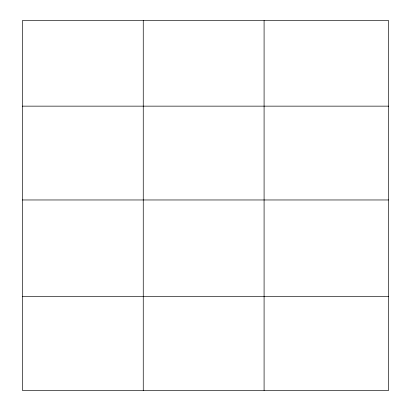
<?xml version="1.0" encoding="UTF-8"?>
<svg xmlns="http://www.w3.org/2000/svg" width="411" height="411" viewBox="0 0 411 411"><rect width="100%" height="100%" fill="white"/><g stroke="black" fill="none" stroke-linecap="round" stroke-linejoin="round"><path stroke-width="0.62" d="M388.58 199.967L388.58 20.55L22.42 20.55L22.42 390.45L388.58 390.45L388.58 199.967L22.42 199.967M22.42 106.146L388.58 106.146M22.42 296.629L388.58 296.629M264.088 20.55L264.088 390.45M143.254 20.55L143.254 390.45"/></g></svg>
